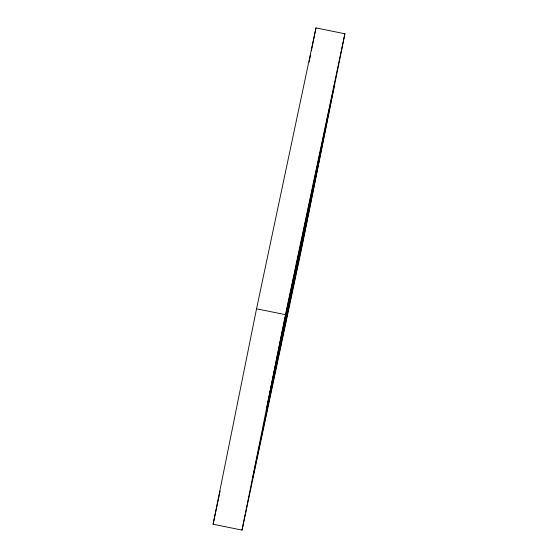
<?xml version="1.0" encoding="UTF-8"?>
<svg xmlns="http://www.w3.org/2000/svg" width="558" height="558" viewBox="0 0 558 558"><rect width="100%" height="100%" fill="white"/><g stroke="black" fill="none" stroke-linecap="round" stroke-linejoin="round"><path stroke-width="0.84" d="M213.1 524.234L256.541 308.79L315.981 27.9L344.9 33.766L301.459 249.21L242.019 530.1L213.1 524.234L220.124 491.033M309.111 61.959L310.485 55.151M311.343 50.89L315.981 27.9M242.019 530.1L285.459 314.656L344.9 33.766M266.675 408.33L281.19 336.523L334.688 83.721L305.728 227.35L252.23 480.152M256.541 308.79L285.459 314.656M274.536 370.4L268.021 402.716L318.82 161.136L274.536 370.4"/></g></svg>
